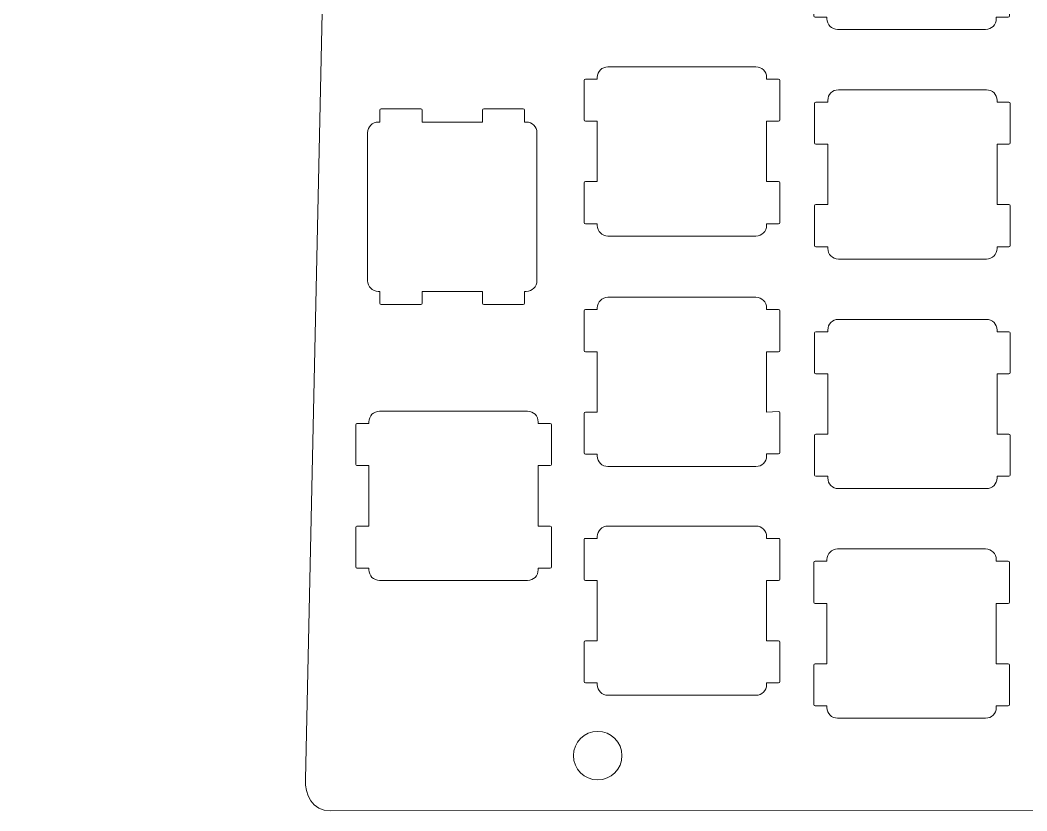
# Model space of a CAD drawing. Header units: millimetres. Extents: x -3 to 295, y 0 to 232.
# Drawn here: x 60 to 143.5, y 0.1 to 65.7 of the extents above; entities that cross this region are included whole.
import ezdxf

# ---------------------------------------------------------------- set-up
doc = ezdxf.new("R2010")
doc.units = ezdxf.units.MM
doc.header["$MEASUREMENT"] = 0
doc.layers.add('Layer 1', color=7, linetype='Continuous')

# ---------------------------------------------------------------- blocks, each defined once
blk = doc.blocks.new('block 8')
at = {"layer": 'Layer 1', "color": 22, "lineweight": 9, "true_color": 0xb73939}
blk.add_open_spline([(107.915, 6.703), (109.025, 6.703), (109.926, 5.802), (109.926, 4.692), (109.926, 3.581), (109.025, 2.681), (107.915, 2.681), (106.804, 2.681), (105.904, 3.581), (105.904, 4.692), (105.904, 5.802), (106.804, 6.703), (107.915, 6.703)], degree=3, knots=[0, 0, 0, 0, 1, 1, 1, 2, 2, 2, 3, 3, 3, 4, 4, 4, 4], dxfattribs=at)
blk = doc.blocks.new('block 4')
at = {"layer": 'Layer 1', "color": 22, "lineweight": 9, "true_color": 0xb73939}
for points, knots in [([(225.601, 103.188), (225.531, 103.258), (226.095, 106.433), (223.308, 106.398), (223.097, 106.398), (189.759, 106.539), (182.069, 106.398), (180.164, 106.363), (179.493, 105.586), (179.423, 105.551), (178.4, 104.846), (176.883, 102.588), (176.883, 102.553), (176.883, 102.553), (176.883, 102.553), (176.883, 102.553), (176.354, 101.953), (175.26, 101.6), (174.449, 101.6), (174.449, 101.6), (162.419, 101.635), (162.419, 101.635), (161.678, 101.635), (161.149, 101.494), (160.62, 100.965), (160.62, 100.965), (160.62, 100.965), (160.62, 100.965), (160.091, 100.471), (159.702, 99.342), (158.962, 99.307), (158.962, 99.307), (152.682, 99.201), (150.036, 99.236), (149.86, 99.236), (148.202, 99.483), (147.779, 99.695), (147.532, 99.801), (128.482, 105.339), (128.199, 105.41), (128.199, 105.41), (128.199, 105.41), (128.199, 105.41), (128.199, 105.41), (88.053, 128.199), (88.053, 128.199), (86.713, 129.011), (84.949, 128.552), (84.173, 127.212), (84.173, 127.212), (61.066, 87.701), (61.066, 87.701), (60.819, 87.277), (60.007, 86.184), (61.666, 85.372), (61.666, 85.372), (82.374, 73.025), (82.374, 73.025), (82.374, 73.025), (82.374, 73.025), (82.374, 73.025), (82.374, 73.025), (85.019, 71.755), (85.125, 68.933), (85.125, 68.933), (83.679, 2.716), (83.679, 2.716), (83.608, 1.482), (84.208, 0.106), (85.76, 0.106), (85.76, 0.106), (223.167, 0.141), (223.167, 0.141), (225.002, 0.106), (225.848, 0.776), (225.848, 2.258), (225.848, 2.258), (225.601, 103.188), (225.601, 103.188)], [0, 0, 0, 0, 1, 1, 1, 2, 2, 2, 3, 3, 3, 4, 4, 4, 5, 5, 5, 6, 6, 6, 7, 7, 7, 8, 8, 8, 9, 9, 9, 10, 10, 10, 11, 11, 11, 12, 12, 12, 13, 13, 13, 14, 14, 14, 15, 15, 15, 16, 16, 16, 17, 17, 17, 18, 18, 18, 19, 19, 19, 20, 20, 20, 21, 21, 21, 22, 22, 22, 23, 23, 23, 24, 24, 24, 25, 25, 25, 26, 26, 26, 26]), ([(140.97, 69.462), (140.97, 69.462), (140.97, 74.471), (140.97, 74.471), (140.97, 74.471), (141.958, 74.471), (141.958, 74.471), (142.028, 74.471), (142.064, 74.507), (142.064, 74.577), (142.064, 74.577), (142.064, 77.858), (142.064, 77.858), (142.064, 77.929), (142.028, 77.964), (141.958, 77.964), (141.958, 77.964), (140.97, 77.964), (140.97, 77.964), (140.97, 77.964), (140.97, 78.105), (140.97, 78.105), (140.97, 78.599), (140.582, 78.987), (140.088, 78.987), (140.088, 78.987), (127.811, 78.987), (127.811, 78.987), (127.318, 78.987), (126.929, 78.599), (126.929, 78.105), (126.929, 78.105), (126.929, 77.964), (126.929, 77.964), (126.929, 77.964), (125.942, 77.964), (125.942, 77.964), (125.871, 77.964), (125.836, 77.929), (125.836, 77.858), (125.836, 77.858), (125.836, 74.577), (125.836, 74.577), (125.836, 74.507), (125.871, 74.471), (125.942, 74.471), (125.942, 74.471), (126.929, 74.471), (126.929, 74.471), (126.929, 74.471), (126.929, 69.462), (126.929, 69.462), (126.929, 69.462), (125.942, 69.462), (125.942, 69.462), (125.871, 69.462), (125.836, 69.427), (125.836, 69.356), (125.836, 69.356), (125.836, 66.075), (125.836, 66.075), (125.836, 66.005), (125.871, 65.969), (125.942, 65.969), (125.942, 65.969), (126.929, 65.969), (126.929, 65.969), (126.929, 65.969), (126.929, 65.828), (126.929, 65.828), (126.929, 65.334), (127.317, 64.946), (127.811, 64.946), (127.811, 64.946), (140.088, 64.946), (140.088, 64.946), (140.582, 64.946), (140.97, 65.334), (140.97, 65.828), (140.97, 65.828), (140.97, 65.969), (140.97, 65.969), (140.97, 65.969), (141.958, 65.969), (141.958, 65.969), (142.028, 65.969), (142.064, 66.005), (142.064, 66.075), (142.064, 66.075), (142.064, 69.356), (142.064, 69.356), (142.064, 69.427), (142.028, 69.462), (141.958, 69.462), (141.958, 69.462), (140.97, 69.462), (140.97, 69.462)], [0, 0, 0, 0, 1, 1, 1, 2, 2, 2, 3, 3, 3, 4, 4, 4, 5, 5, 5, 6, 6, 6, 7, 7, 7, 8, 8, 8, 9, 9, 9, 10, 10, 10, 11, 11, 11, 12, 12, 12, 13, 13, 13, 14, 14, 14, 15, 15, 15, 16, 16, 16, 17, 17, 17, 18, 18, 18, 19, 19, 19, 20, 20, 20, 21, 21, 21, 22, 22, 22, 23, 23, 23, 24, 24, 24, 25, 25, 25, 26, 26, 26, 27, 27, 27, 28, 28, 28, 29, 29, 29, 30, 30, 30, 31, 31, 31, 32, 32, 32, 32]), ([(121.92, 52.317), (121.92, 52.317), (121.92, 57.326), (121.92, 57.326), (121.92, 57.326), (122.908, 57.326), (122.908, 57.326), (122.978, 57.326), (123.014, 57.362), (123.014, 57.432), (123.014, 57.432), (123.014, 60.713), (123.014, 60.713), (123.014, 60.784), (122.978, 60.819), (122.908, 60.819), (122.908, 60.819), (121.92, 60.819), (121.92, 60.819), (121.92, 60.819), (121.92, 60.96), (121.92, 60.96), (121.92, 61.454), (121.532, 61.842), (121.038, 61.842), (121.038, 61.842), (108.761, 61.842), (108.761, 61.842), (108.268, 61.842), (107.879, 61.454), (107.879, 60.96), (107.879, 60.96), (107.879, 60.819), (107.879, 60.819), (107.879, 60.819), (106.892, 60.819), (106.892, 60.819), (106.821, 60.819), (106.786, 60.784), (106.786, 60.713), (106.786, 60.713), (106.786, 57.432), (106.786, 57.432), (106.786, 57.362), (106.821, 57.326), (106.892, 57.326), (106.892, 57.326), (107.879, 57.326), (107.879, 57.326), (107.879, 57.326), (107.879, 52.317), (107.879, 52.317), (107.879, 52.317), (106.892, 52.317), (106.892, 52.317), (106.821, 52.317), (106.786, 52.282), (106.786, 52.211), (106.786, 52.211), (106.786, 48.93), (106.786, 48.93), (106.786, 48.86), (106.821, 48.824), (106.892, 48.824), (106.892, 48.824), (107.879, 48.824), (107.879, 48.824), (107.879, 48.824), (107.879, 48.683), (107.879, 48.683), (107.879, 48.189), (108.267, 47.801), (108.761, 47.801), (108.761, 47.801), (121.038, 47.801), (121.038, 47.801), (121.532, 47.801), (121.92, 48.189), (121.92, 48.683), (121.92, 48.683), (121.92, 48.824), (121.92, 48.824), (121.92, 48.824), (122.908, 48.824), (122.908, 48.824), (122.978, 48.824), (123.014, 48.86), (123.014, 48.93), (123.014, 48.93), (123.014, 52.211), (123.014, 52.211), (123.014, 52.282), (122.978, 52.317), (122.908, 52.317), (122.908, 52.317), (121.92, 52.317), (121.92, 52.317)], [0, 0, 0, 0, 1, 1, 1, 2, 2, 2, 3, 3, 3, 4, 4, 4, 5, 5, 5, 6, 6, 6, 7, 7, 7, 8, 8, 8, 9, 9, 9, 10, 10, 10, 11, 11, 11, 12, 12, 12, 13, 13, 13, 14, 14, 14, 15, 15, 15, 16, 16, 16, 17, 17, 17, 18, 18, 18, 19, 19, 19, 20, 20, 20, 21, 21, 21, 22, 22, 22, 23, 23, 23, 24, 24, 24, 25, 25, 25, 26, 26, 26, 27, 27, 27, 28, 28, 28, 29, 29, 29, 30, 30, 30, 31, 31, 31, 32, 32, 32, 32]), ([(141.041, 50.412), (141.041, 50.412), (141.041, 55.421), (141.041, 55.421), (141.041, 55.421), (142.028, 55.421), (142.028, 55.421), (142.099, 55.421), (142.134, 55.457), (142.134, 55.527), (142.134, 55.527), (142.134, 58.808), (142.134, 58.808), (142.134, 58.879), (142.099, 58.914), (142.028, 58.914), (142.028, 58.914), (141.041, 58.914), (141.041, 58.914), (141.041, 58.914), (141.041, 59.055), (141.041, 59.055), (141.041, 59.549), (140.652, 59.937), (140.159, 59.937), (140.159, 59.937), (127.882, 59.937), (127.882, 59.937), (127.388, 59.937), (127, 59.549), (127, 59.055), (127, 59.055), (127, 58.914), (127, 58.914), (127, 58.914), (126.012, 58.914), (126.012, 58.914), (125.942, 58.914), (125.906, 58.879), (125.906, 58.808), (125.906, 58.808), (125.906, 55.527), (125.906, 55.527), (125.906, 55.457), (125.942, 55.421), (126.012, 55.421), (126.012, 55.421), (127, 55.421), (127, 55.421), (127, 55.421), (127, 50.412), (127, 50.412), (127, 50.412), (126.012, 50.412), (126.012, 50.412), (125.942, 50.412), (125.906, 50.377), (125.906, 50.306), (125.906, 50.306), (125.906, 47.025), (125.906, 47.025), (125.906, 46.955), (125.942, 46.919), (126.012, 46.919), (126.012, 46.919), (127, 46.919), (127, 46.919), (127, 46.919), (127, 46.778), (127, 46.778), (127, 46.284), (127.388, 45.896), (127.882, 45.896), (127.882, 45.896), (140.159, 45.896), (140.159, 45.896), (140.652, 45.896), (141.041, 46.284), (141.041, 46.778), (141.041, 46.778), (141.041, 46.919), (141.041, 46.919), (141.041, 46.919), (142.028, 46.919), (142.028, 46.919), (142.099, 46.919), (142.134, 46.955), (142.134, 47.025), (142.134, 47.025), (142.134, 50.306), (142.134, 50.306), (142.134, 50.377), (142.099, 50.412), (142.028, 50.412), (142.028, 50.412), (141.041, 50.412), (141.041, 50.412)], [0, 0, 0, 0, 1, 1, 1, 2, 2, 2, 3, 3, 3, 4, 4, 4, 5, 5, 5, 6, 6, 6, 7, 7, 7, 8, 8, 8, 9, 9, 9, 10, 10, 10, 11, 11, 11, 12, 12, 12, 13, 13, 13, 14, 14, 14, 15, 15, 15, 16, 16, 16, 17, 17, 17, 18, 18, 18, 19, 19, 19, 20, 20, 20, 21, 21, 21, 22, 22, 22, 23, 23, 23, 24, 24, 24, 25, 25, 25, 26, 26, 26, 27, 27, 27, 28, 28, 28, 29, 29, 29, 30, 30, 30, 31, 31, 31, 32, 32, 32, 32]), ([(98.354, 57.256), (98.354, 57.256), (93.345, 57.256), (93.345, 57.256), (93.345, 57.256), (93.345, 58.244), (93.345, 58.244), (93.345, 58.314), (93.31, 58.349), (93.239, 58.349), (93.239, 58.349), (89.958, 58.349), (89.958, 58.349), (89.888, 58.349), (89.852, 58.314), (89.852, 58.244), (89.852, 58.244), (89.852, 57.256), (89.852, 57.256), (89.852, 57.256), (89.711, 57.256), (89.711, 57.256), (89.218, 57.256), (88.829, 56.868), (88.829, 56.374), (88.829, 56.374), (88.829, 44.097), (88.829, 44.097), (88.829, 43.603), (89.218, 43.215), (89.711, 43.215), (89.711, 43.215), (89.852, 43.215), (89.852, 43.215), (89.852, 43.215), (89.852, 42.228), (89.852, 42.228), (89.852, 42.157), (89.888, 42.122), (89.958, 42.122), (89.958, 42.122), (93.239, 42.122), (93.239, 42.122), (93.31, 42.122), (93.345, 42.157), (93.345, 42.228), (93.345, 42.228), (93.345, 43.215), (93.345, 43.215), (93.345, 43.215), (98.354, 43.215), (98.354, 43.215), (98.354, 43.215), (98.354, 42.228), (98.354, 42.228), (98.354, 42.157), (98.39, 42.122), (98.46, 42.122), (98.46, 42.122), (101.741, 42.122), (101.741, 42.122), (101.812, 42.122), (101.847, 42.157), (101.847, 42.228), (101.847, 42.228), (101.847, 43.215), (101.847, 43.215), (101.847, 43.215), (101.988, 43.215), (101.988, 43.215), (102.482, 43.215), (102.87, 43.603), (102.87, 44.097), (102.87, 44.097), (102.87, 56.374), (102.87, 56.374), (102.87, 56.868), (102.482, 57.256), (101.988, 57.256), (101.988, 57.256), (101.847, 57.256), (101.847, 57.256), (101.847, 57.256), (101.847, 58.244), (101.847, 58.244), (101.847, 58.314), (101.812, 58.349), (101.741, 58.349), (101.741, 58.349), (98.46, 58.349), (98.46, 58.349), (98.39, 58.349), (98.354, 58.314), (98.354, 58.244), (98.354, 58.244), (98.354, 57.256), (98.354, 57.256)], [0, 0, 0, 0, 1, 1, 1, 2, 2, 2, 3, 3, 3, 4, 4, 4, 5, 5, 5, 6, 6, 6, 7, 7, 7, 8, 8, 8, 9, 9, 9, 10, 10, 10, 11, 11, 11, 12, 12, 12, 13, 13, 13, 14, 14, 14, 15, 15, 15, 16, 16, 16, 17, 17, 17, 18, 18, 18, 19, 19, 19, 20, 20, 20, 21, 21, 21, 22, 22, 22, 23, 23, 23, 24, 24, 24, 25, 25, 25, 26, 26, 26, 27, 27, 27, 28, 28, 28, 29, 29, 29, 30, 30, 30, 31, 31, 31, 32, 32, 32, 32]), ([(121.92, 33.196), (121.92, 33.196), (121.92, 38.206), (121.92, 38.206), (121.92, 38.206), (122.908, 38.206), (122.908, 38.206), (122.978, 38.206), (123.014, 38.241), (123.014, 38.312), (123.014, 38.312), (123.014, 41.592), (123.014, 41.592), (123.014, 41.663), (122.978, 41.698), (122.908, 41.698), (122.908, 41.698), (121.92, 41.698), (121.92, 41.698), (121.92, 41.698), (121.92, 41.839), (121.92, 41.839), (121.92, 42.333), (121.532, 42.721), (121.038, 42.721), (121.038, 42.721), (108.761, 42.721), (108.761, 42.721), (108.268, 42.721), (107.879, 42.333), (107.879, 41.839), (107.879, 41.839), (107.879, 41.698), (107.879, 41.698), (107.879, 41.698), (106.892, 41.698), (106.892, 41.698), (106.821, 41.698), (106.786, 41.663), (106.786, 41.592), (106.786, 41.592), (106.786, 38.312), (106.786, 38.312), (106.786, 38.241), (106.821, 38.206), (106.892, 38.206), (106.892, 38.206), (107.879, 38.206), (107.879, 38.206), (107.879, 38.206), (107.879, 33.196), (107.879, 33.196), (107.879, 33.196), (106.892, 33.196), (106.892, 33.196), (106.821, 33.196), (106.786, 33.161), (106.786, 33.091), (106.786, 33.091), (106.786, 29.81), (106.786, 29.81), (106.786, 29.739), (106.821, 29.704), (106.892, 29.704), (106.892, 29.704), (107.879, 29.704), (107.879, 29.704), (107.879, 29.704), (107.879, 29.563), (107.879, 29.563), (107.879, 29.069), (108.267, 28.681), (108.761, 28.681), (108.761, 28.681), (121.038, 28.681), (121.038, 28.681), (121.532, 28.681), (121.92, 29.069), (121.92, 29.563), (121.92, 29.563), (121.92, 29.739), (121.92, 29.739), (121.92, 29.739), (122.908, 29.739), (122.908, 29.739), (122.978, 29.739), (123.014, 29.774), (123.014, 29.845), (123.014, 29.845), (123.014, 33.126), (123.014, 33.126), (123.014, 33.196), (122.978, 33.232), (122.908, 33.232), (122.908, 33.232), (121.92, 33.196), (121.92, 33.196), (121.92, 33.196), (121.92, 33.196), (121.92, 33.196)], [0, 0, 0, 0, 1, 1, 1, 2, 2, 2, 3, 3, 3, 4, 4, 4, 5, 5, 5, 6, 6, 6, 7, 7, 7, 8, 8, 8, 9, 9, 9, 10, 10, 10, 11, 11, 11, 12, 12, 12, 13, 13, 13, 14, 14, 14, 15, 15, 15, 16, 16, 16, 17, 17, 17, 18, 18, 18, 19, 19, 19, 20, 20, 20, 21, 21, 21, 22, 22, 22, 23, 23, 23, 24, 24, 24, 25, 25, 25, 26, 26, 26, 27, 27, 27, 28, 28, 28, 29, 29, 29, 30, 30, 30, 31, 31, 31, 32, 32, 32, 33, 33, 33, 33]), ([(141.041, 31.362), (141.041, 31.362), (141.041, 36.371), (141.041, 36.371), (141.041, 36.371), (142.028, 36.371), (142.028, 36.371), (142.099, 36.371), (142.134, 36.407), (142.134, 36.477), (142.134, 36.477), (142.134, 39.758), (142.134, 39.758), (142.134, 39.829), (142.099, 39.864), (142.028, 39.864), (142.028, 39.864), (141.041, 39.864), (141.041, 39.864), (141.041, 39.864), (141.041, 40.005), (141.041, 40.005), (141.041, 40.499), (140.652, 40.887), (140.159, 40.887), (140.159, 40.887), (127.882, 40.887), (127.882, 40.887), (127.388, 40.887), (127, 40.499), (127, 40.005), (127, 40.005), (127, 39.864), (127, 39.864), (127, 39.864), (126.012, 39.864), (126.012, 39.864), (125.942, 39.864), (125.906, 39.829), (125.906, 39.758), (125.906, 39.758), (125.906, 36.477), (125.906, 36.477), (125.906, 36.407), (125.942, 36.371), (126.012, 36.371), (126.012, 36.371), (127, 36.371), (127, 36.371), (127, 36.371), (127, 31.362), (127, 31.362), (127, 31.362), (126.012, 31.362), (126.012, 31.362), (125.942, 31.362), (125.906, 31.327), (125.906, 31.256), (125.906, 31.256), (125.906, 27.975), (125.906, 27.975), (125.906, 27.905), (125.942, 27.869), (126.012, 27.869), (126.012, 27.869), (127, 27.869), (127, 27.869), (127, 27.869), (127, 27.728), (127, 27.728), (127, 27.234), (127.388, 26.846), (127.882, 26.846), (127.882, 26.846), (140.159, 26.846), (140.159, 26.846), (140.652, 26.846), (141.041, 27.234), (141.041, 27.728), (141.041, 27.728), (141.041, 27.869), (141.041, 27.869), (141.041, 27.869), (142.028, 27.869), (142.028, 27.869), (142.099, 27.869), (142.134, 27.905), (142.134, 27.975), (142.134, 27.975), (142.134, 31.256), (142.134, 31.256), (142.134, 31.327), (142.099, 31.362), (142.028, 31.362), (142.028, 31.362), (141.041, 31.362), (141.041, 31.362)], [0, 0, 0, 0, 1, 1, 1, 2, 2, 2, 3, 3, 3, 4, 4, 4, 5, 5, 5, 6, 6, 6, 7, 7, 7, 8, 8, 8, 9, 9, 9, 10, 10, 10, 11, 11, 11, 12, 12, 12, 13, 13, 13, 14, 14, 14, 15, 15, 15, 16, 16, 16, 17, 17, 17, 18, 18, 18, 19, 19, 19, 20, 20, 20, 21, 21, 21, 22, 22, 22, 23, 23, 23, 24, 24, 24, 25, 25, 25, 26, 26, 26, 27, 27, 27, 28, 28, 28, 29, 29, 29, 30, 30, 30, 31, 31, 31, 32, 32, 32, 32]), ([(102.976, 23.742), (102.976, 23.742), (102.976, 28.751), (102.976, 28.751), (102.976, 28.751), (103.964, 28.751), (103.964, 28.751), (104.034, 28.751), (104.069, 28.787), (104.069, 28.857), (104.069, 28.857), (104.069, 32.138), (104.069, 32.138), (104.069, 32.209), (104.034, 32.244), (103.964, 32.244), (103.964, 32.244), (102.976, 32.244), (102.976, 32.244), (102.976, 32.244), (102.976, 32.385), (102.976, 32.385), (102.976, 32.879), (102.588, 33.267), (102.094, 33.267), (102.094, 33.267), (89.817, 33.267), (89.817, 33.267), (89.323, 33.267), (88.935, 32.879), (88.935, 32.385), (88.935, 32.385), (88.935, 32.244), (88.935, 32.244), (88.935, 32.244), (87.947, 32.244), (87.947, 32.244), (87.877, 32.244), (87.842, 32.209), (87.842, 32.138), (87.842, 32.138), (87.842, 28.857), (87.842, 28.857), (87.842, 28.787), (87.877, 28.751), (87.947, 28.751), (87.947, 28.751), (88.935, 28.751), (88.935, 28.751), (88.935, 28.751), (88.935, 23.742), (88.935, 23.742), (88.935, 23.742), (87.947, 23.742), (87.947, 23.742), (87.877, 23.742), (87.842, 23.707), (87.842, 23.636), (87.842, 23.636), (87.842, 20.355), (87.842, 20.355), (87.842, 20.285), (87.877, 20.249), (87.947, 20.249), (87.947, 20.249), (88.935, 20.249), (88.935, 20.249), (88.935, 20.249), (88.935, 20.108), (88.935, 20.108), (88.935, 19.614), (89.323, 19.226), (89.817, 19.226), (89.817, 19.226), (102.094, 19.226), (102.094, 19.226), (102.588, 19.226), (102.976, 19.614), (102.976, 20.108), (102.976, 20.108), (102.976, 20.249), (102.976, 20.249), (102.976, 20.249), (103.964, 20.249), (103.964, 20.249), (104.034, 20.249), (104.069, 20.285), (104.069, 20.355), (104.069, 20.355), (104.069, 23.636), (104.069, 23.636), (104.069, 23.707), (104.034, 23.742), (103.964, 23.742), (103.964, 23.742), (102.976, 23.742), (102.976, 23.742)], [0, 0, 0, 0, 1, 1, 1, 2, 2, 2, 3, 3, 3, 4, 4, 4, 5, 5, 5, 6, 6, 6, 7, 7, 7, 8, 8, 8, 9, 9, 9, 10, 10, 10, 11, 11, 11, 12, 12, 12, 13, 13, 13, 14, 14, 14, 15, 15, 15, 16, 16, 16, 17, 17, 17, 18, 18, 18, 19, 19, 19, 20, 20, 20, 21, 21, 21, 22, 22, 22, 23, 23, 23, 24, 24, 24, 25, 25, 25, 26, 26, 26, 27, 27, 27, 28, 28, 28, 29, 29, 29, 30, 30, 30, 31, 31, 31, 32, 32, 32, 32]), ([(121.92, 14.217), (121.92, 14.217), (121.92, 19.226), (121.92, 19.226), (121.92, 19.226), (122.908, 19.226), (122.908, 19.226), (122.978, 19.226), (123.014, 19.262), (123.014, 19.332), (123.014, 19.332), (123.014, 22.613), (123.014, 22.613), (123.014, 22.684), (122.978, 22.719), (122.908, 22.719), (122.908, 22.719), (121.92, 22.719), (121.92, 22.719), (121.92, 22.719), (121.92, 22.86), (121.92, 22.86), (121.92, 23.354), (121.532, 23.742), (121.038, 23.742), (121.038, 23.742), (108.761, 23.742), (108.761, 23.742), (108.268, 23.742), (107.879, 23.354), (107.879, 22.86), (107.879, 22.86), (107.879, 22.719), (107.879, 22.719), (107.879, 22.719), (106.892, 22.719), (106.892, 22.719), (106.821, 22.719), (106.786, 22.684), (106.786, 22.613), (106.786, 22.613), (106.786, 19.332), (106.786, 19.332), (106.786, 19.262), (106.821, 19.226), (106.892, 19.226), (106.892, 19.226), (107.879, 19.226), (107.879, 19.226), (107.879, 19.226), (107.879, 14.217), (107.879, 14.217), (107.879, 14.217), (106.892, 14.217), (106.892, 14.217), (106.821, 14.217), (106.786, 14.182), (106.786, 14.111), (106.786, 14.111), (106.786, 10.83), (106.786, 10.83), (106.786, 10.76), (106.821, 10.724), (106.892, 10.724), (106.892, 10.724), (107.879, 10.724), (107.879, 10.724), (107.879, 10.724), (107.879, 10.583), (107.879, 10.583), (107.879, 10.089), (108.267, 9.701), (108.761, 9.701), (108.761, 9.701), (121.038, 9.701), (121.038, 9.701), (121.532, 9.701), (121.92, 10.089), (121.92, 10.583), (121.92, 10.583), (121.92, 10.724), (121.92, 10.724), (121.92, 10.724), (122.908, 10.724), (122.908, 10.724), (122.978, 10.724), (123.014, 10.76), (123.014, 10.83), (123.014, 10.83), (123.014, 14.111), (123.014, 14.111), (123.014, 14.182), (122.978, 14.217), (122.908, 14.217), (122.908, 14.217), (121.92, 14.217), (121.92, 14.217)], [0, 0, 0, 0, 1, 1, 1, 2, 2, 2, 3, 3, 3, 4, 4, 4, 5, 5, 5, 6, 6, 6, 7, 7, 7, 8, 8, 8, 9, 9, 9, 10, 10, 10, 11, 11, 11, 12, 12, 12, 13, 13, 13, 14, 14, 14, 15, 15, 15, 16, 16, 16, 17, 17, 17, 18, 18, 18, 19, 19, 19, 20, 20, 20, 21, 21, 21, 22, 22, 22, 23, 23, 23, 24, 24, 24, 25, 25, 25, 26, 26, 26, 27, 27, 27, 28, 28, 28, 29, 29, 29, 30, 30, 30, 31, 31, 31, 32, 32, 32, 32]), ([(140.97, 12.312), (140.97, 12.312), (140.97, 17.321), (140.97, 17.321), (140.97, 17.321), (141.958, 17.321), (141.958, 17.321), (142.028, 17.321), (142.064, 17.357), (142.064, 17.427), (142.064, 17.427), (142.064, 20.708), (142.064, 20.708), (142.064, 20.779), (142.028, 20.814), (141.958, 20.814), (141.958, 20.814), (140.97, 20.814), (140.97, 20.814), (140.97, 20.814), (140.97, 20.955), (140.97, 20.955), (140.97, 21.449), (140.582, 21.837), (140.088, 21.837), (140.088, 21.837), (127.811, 21.837), (127.811, 21.837), (127.318, 21.837), (126.929, 21.449), (126.929, 20.955), (126.929, 20.955), (126.929, 20.814), (126.929, 20.814), (126.929, 20.814), (125.942, 20.814), (125.942, 20.814), (125.871, 20.814), (125.836, 20.779), (125.836, 20.708), (125.836, 20.708), (125.836, 17.427), (125.836, 17.427), (125.836, 17.357), (125.871, 17.321), (125.942, 17.321), (125.942, 17.321), (126.929, 17.321), (126.929, 17.321), (126.929, 17.321), (126.929, 12.312), (126.929, 12.312), (126.929, 12.312), (125.942, 12.312), (125.942, 12.312), (125.871, 12.312), (125.836, 12.277), (125.836, 12.206), (125.836, 12.206), (125.836, 8.925), (125.836, 8.925), (125.836, 8.855), (125.871, 8.819), (125.942, 8.819), (125.942, 8.819), (126.929, 8.819), (126.929, 8.819), (126.929, 8.819), (126.929, 8.678), (126.929, 8.678), (126.929, 8.184), (127.317, 7.796), (127.811, 7.796), (127.811, 7.796), (140.088, 7.796), (140.088, 7.796), (140.582, 7.796), (140.97, 8.184), (140.97, 8.678), (140.97, 8.678), (140.97, 8.819), (140.97, 8.819), (140.97, 8.819), (141.958, 8.819), (141.958, 8.819), (142.028, 8.819), (142.064, 8.855), (142.064, 8.925), (142.064, 8.925), (142.064, 12.206), (142.064, 12.206), (142.064, 12.277), (142.028, 12.312), (141.958, 12.312), (141.958, 12.312), (140.97, 12.312), (140.97, 12.312)], [0, 0, 0, 0, 1, 1, 1, 2, 2, 2, 3, 3, 3, 4, 4, 4, 5, 5, 5, 6, 6, 6, 7, 7, 7, 8, 8, 8, 9, 9, 9, 10, 10, 10, 11, 11, 11, 12, 12, 12, 13, 13, 13, 14, 14, 14, 15, 15, 15, 16, 16, 16, 17, 17, 17, 18, 18, 18, 19, 19, 19, 20, 20, 20, 21, 21, 21, 22, 22, 22, 23, 23, 23, 24, 24, 24, 25, 25, 25, 26, 26, 26, 27, 27, 27, 28, 28, 28, 29, 29, 29, 30, 30, 30, 31, 31, 31, 32, 32, 32, 32])]:
    blk.add_open_spline(points, degree=3, knots=knots, dxfattribs=at)
at = {"layer": 'Layer 1'}
blk.add_blockref('block 8', (0, 0), dxfattribs=at)

msp = doc.modelspace()

# ---------------------------------------------------------------- block references
at = {"layer": 'Layer 1'}
msp.add_blockref('block 4', (0, 0), dxfattribs=at)

doc.saveas('drawing.dxf')
